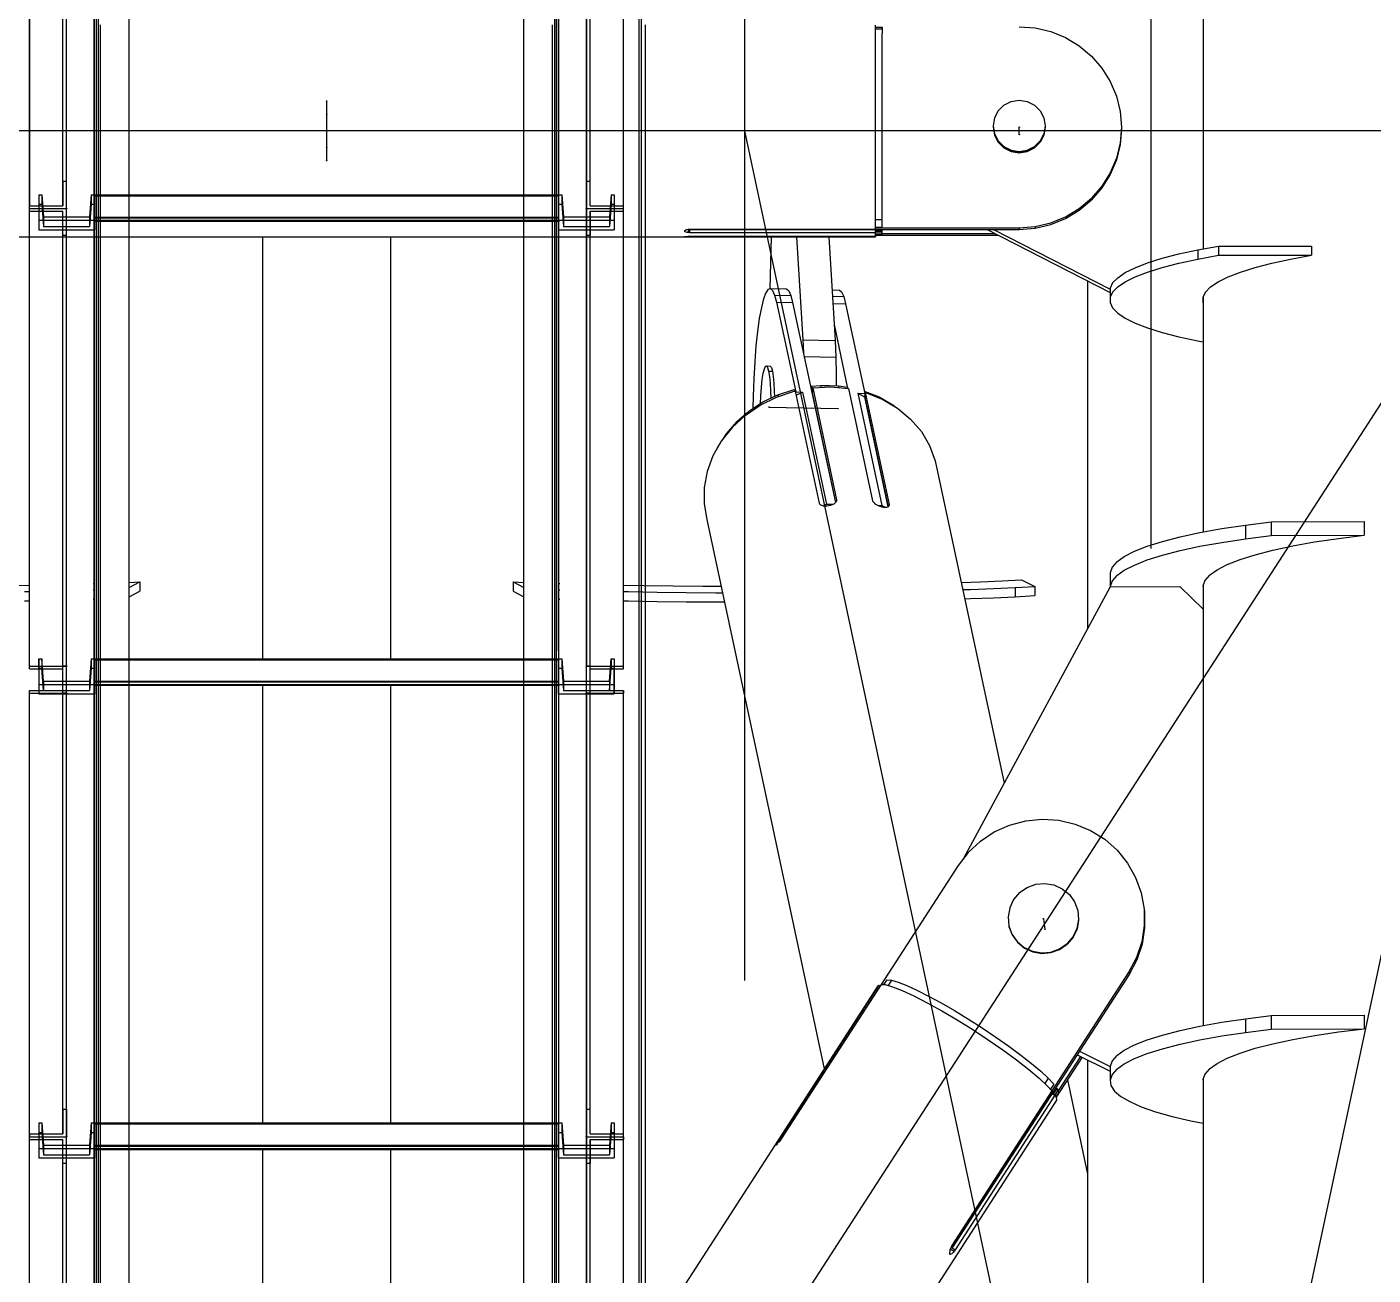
# Model space of a CAD drawing. Header units: millimetres. Extents: x 150209.93 to 150215.05, y 136675.65 to 136679.93.
# Drawn here: x 150213.5486 to 150213.6065, y 136678.8936 to 136678.9474 of the extents above; entities that cross this region are included whole.
import ezdxf

# ---------------------------------------------------------------- set-up
doc = ezdxf.new("R2010")
doc.units = ezdxf.units.MM
doc.header["$LTSCALE"] = 0.25
for name, pattern in [('CENTER', [50.8, 31.75, -6.35, 6.35, -6.35]), ('XKITLINE00', [0]), ('XKITLINE02', [4, 2, -2]), ('XKITLINE03', [6, 3, -1, 1, -1])]:
    doc.linetypes.add(name, pattern=pattern)

# ---------------------------------------------------------------- blocks, each defined once
blk = doc.blocks.new('çatıı')
at = {"color": 8, "linetype": 'CENTER'}
for p, q in [((23430, 17380.27), (23255, 16560.27)), ((23342.5, 16970.27), (23342.5, 16150.27)), ((23255, 16877.2), (23255, 15209.12)), ((23165, 16566.71), (23165, 16556.72)), ((23165, 16563.83), (23165, 16553.84)), ((23429.99, 16560.28), (22900, 16560.27)), ((23430, 16560.27), (22900, 15740.27)), ((23255, 16560.27), (23430, 15740.27)), ((23314.2, 16559.49), (23314.2, 16561.06)), ((23430, 16560.27), (23342.5, 16150.27)), ((23260.29, 16500.77), (23275.16, 16500.44)), ((23319.39, 16390.54), (23319.72, 16388.26))]:
    blk.add_line(p, q, dxfattribs=at)
at = {"color": 1, "linetype": 'XKITLINE03'}
for p, q in [((23109, 17151.1), (23109, 16086.72)), ((23115, 16090.89), (23115, 17151.06)), ((23214.97, 17151.06), (23215, 16090.89)), ((23220.98, 17151.1), (23220.98, 16086.72)), ((23109, 16543.56), (23109, 16639.12)), ((23220.98, 16639.12), (23220.98, 16543.56)), ((23109, 16444.97), (23109, 16543.56)), ((23115, 16541.03), (23115, 16538.99)), ((23214.98, 16538.99), (23214.98, 16541.03)), ((23220.98, 16543.56), (23220.98, 16444.97)), ((23115, 16540.81), (23214.98, 16540.81)), ((23115, 16441.04), (23115, 16439.01)), ((23115, 16440.83), (23214.98, 16440.83)), ((23214.98, 16439.01), (23214.98, 16441.04)), ((23109, 16343.59), (23109, 16439.16)), ((23220.98, 16439.16), (23220.98, 16343.59)), ((23109, 16245), (23109, 16343.59)), ((23115, 16341.06), (23115, 16339.02)), ((23214.98, 16339.02), (23214.98, 16341.06)), ((23220.98, 16343.59), (23220.98, 16245)), ((23115, 16340.84), (23214.98, 16340.84))]:
    blk.add_line(p, q, dxfattribs=at)
at = {"color": 116, "linetype": 'XKITLINE02', "true_color": 0x136734}
for p, q in [((23114.92, 16090.06), (23114.92, 17150.18)), ((23115, 16090.89), (23115, 17151.06)), ((23115, 16090.52), (23115, 17150.7)), ((23115.45, 16090.12), (23115.45, 17150.24)), ((23115.85, 16090.86), (23115.85, 17151.04)), ((23115.85, 16090.55), (23115.85, 17150.72)), ((23122.5, 16090.87), (23122.5, 17150.72)), ((23207.5, 16090.89), (23207.47, 17151.06)), ((23207.5, 16090.54), (23207.47, 17150.72)), ((23207.5, 16090.87), (23207.47, 17150.72)), ((23214.15, 16090.86), (23214.12, 17151.04)), ((23214.15, 16090.55), (23214.12, 17150.73)), ((23214.53, 16090.12), (23214.53, 17150.24)), ((23215, 16090.52), (23214.96, 17150.7)), ((23215, 16090.89), (23214.97, 17151.06)), ((23215.06, 16090.06), (23215.06, 17150.18)), ((23232.3, 16090.06), (23232.3, 17150.18)), ((23232.83, 16090.12), (23232.83, 17150.24)), ((23108.2, 16544.15), (23108.2, 16645.03)), ((23109, 16543.56), (23109, 16645.03)), ((23220.98, 16543.56), (23220.98, 16645.03)), ((23221.78, 16544.15), (23221.78, 16645.03)), ((23101, 16543.56), (23101, 16639.71)), ((23101, 16639.71), (23101, 16544.15)), ((23228.98, 16543.56), (23228.98, 16639.71)), ((23116.3, 16537.43), (23116.3, 16583.12)), ((23122.5, 16537.43), (23122.5, 16583.12)), ((23207.48, 16537.43), (23207.48, 16583.12)), ((23213.68, 16537.43), (23213.68, 16583.12)), ((23233.68, 16537.43), (23233.68, 16583.12)), ((23108.2, 16549.46), (23109, 16549.46)), ((23108.2, 16549.46), (23108.2, 16544.15)), ((23220.98, 16549.46), (23221.78, 16549.46)), ((23101, 16544.15), (23108.2, 16544.15)), ((23103, 16546.53), (23103.68, 16546.53)), ((23103, 16546.53), (23103, 16541.03)), ((23103, 16546.53), (23103, 16544.49)), ((23103, 16544.49), (23103.68, 16544.49)), ((23103, 16544.49), (23103, 16538.99)), ((23103.68, 16546.53), (23104.06, 16541.73)), ((23103.68, 16546.53), (23103.68, 16544.49)), ((23103.68, 16544.49), (23104.06, 16539.69)), ((23114.32, 16546.53), (23113.94, 16541.73)), ((23114.32, 16544.49), (23113.94, 16539.69)), ((23114.32, 16546.53), (23115, 16546.53)), ((23114.32, 16546.53), (23114.32, 16544.49)), ((23114.32, 16544.49), (23115, 16544.49)), ((23115, 16540.81), (23115, 16546.53)), ((23115, 16546.53), (23214.98, 16546.53)), ((23115, 16546.53), (23115, 16541.03)), ((23115, 16546.53), (23115, 16544.49)), ((23115, 16546.51), (23214.98, 16546.51)), ((23115, 16546.32), (23214.98, 16546.32)), ((23115, 16546.31), (23214.98, 16546.31)), ((23115, 16544.49), (23115, 16538.99)), ((23214.98, 16540.81), (23214.98, 16546.53)), ((23214.98, 16546.53), (23214.98, 16544.49)), ((23214.98, 16546.53), (23214.98, 16541.03)), ((23214.98, 16546.53), (23215.66, 16546.53)), ((23214.98, 16544.49), (23214.98, 16538.99)), ((23214.98, 16544.49), (23215.66, 16544.49)), ((23215.66, 16546.53), (23215.66, 16544.49)), ((23215.66, 16546.53), (23216.04, 16541.73)), ((23215.66, 16544.49), (23216.04, 16539.69)), ((23221.78, 16544.15), (23228.98, 16544.15)), ((23226.3, 16546.53), (23225.92, 16541.73)), ((23226.3, 16544.49), (23225.92, 16539.69)), ((23226.3, 16546.53), (23226.3, 16544.49)), ((23226.3, 16546.53), (23226.98, 16546.53)), ((23226.3, 16544.49), (23226.98, 16544.49)), ((23226.98, 16546.53), (23226.98, 16544.49)), ((23226.98, 16546.53), (23226.98, 16541.03)), ((23226.98, 16544.49), (23226.98, 16538.99)), ((23101, 16444.4), (23101, 16543.56)), ((23101, 16543.56), (23109, 16543.56)), ((23101, 16543.56), (23109, 16543.56)), ((23101, 16542.99), (23108.2, 16542.99)), ((23103, 16541.03), (23115, 16541.03)), ((23103, 16541.03), (23103, 16538.99)), ((23104.06, 16541.73), (23113.94, 16541.73)), ((23104.06, 16541.73), (23104.06, 16539.69)), ((23108.2, 16439.24), (23108.2, 16542.99)), ((23109, 16439.24), (23109, 16543.56)), ((23113.94, 16541.73), (23113.94, 16539.69)), ((23115, 16541.71), (23214.98, 16541.71)), ((23115, 16541.53), (23214.98, 16541.53)), ((23115, 16541.03), (23214.98, 16541.03)), ((23115, 16541.03), (23115, 16538.99)), ((23214.98, 16541.03), (23214.98, 16538.99)), ((23214.98, 16541.03), (23226.98, 16541.03)), ((23216.04, 16541.73), (23216.04, 16539.69)), ((23216.04, 16541.73), (23225.92, 16541.73)), ((23220.98, 16537.84), (23220.98, 16543.56)), ((23220.98, 16543.56), (23228.98, 16543.56)), ((23220.98, 16543.56), (23228.98, 16543.56)), ((23220.98, 16439.24), (23220.98, 16542.8)), ((23221.78, 16542.99), (23221.78, 16537.84)), ((23221.78, 16542.99), (23228.98, 16542.99)), ((23221.78, 16439.24), (23221.78, 16542.99)), ((23225.92, 16541.73), (23225.92, 16539.69)), ((23226.98, 16541.03), (23226.98, 16538.99)), ((23228.98, 16542.8), (23228.98, 16543.56)), ((23228.98, 16444.4), (23228.98, 16542.99)), ((23103, 16538.99), (23115, 16538.99)), ((23104.06, 16539.69), (23113.94, 16539.69)), ((23115, 16540.81), (23214.98, 16540.81)), ((23214.98, 16538.99), (23226.98, 16538.99)), ((23216.04, 16539.69), (23225.92, 16539.69)), ((23108.2, 16537.84), (23109, 16537.84)), ((23220.98, 16537.84), (23221.78, 16537.84)), ((23103, 16446.54), (23103.68, 16446.54)), ((23103, 16446.54), (23103, 16441.04)), ((23103, 16444.4), (23103, 16446.54)), ((23104.06, 16441.74), (23103.68, 16446.54)), ((23103.68, 16446.54), (23103.68, 16444.5)), ((23114.32, 16446.54), (23113.94, 16441.74)), ((23114.32, 16446.54), (23115, 16446.54)), ((23114.32, 16446.54), (23114.32, 16444.5)), ((23115, 16440.83), (23115, 16446.54)), ((23115, 16446.54), (23122.5, 16446.54)), ((23115, 16446.54), (23115, 16441.04)), ((23115, 16446.54), (23115, 16444.5)), ((23115, 16446.53), (23122.5, 16446.53)), ((23115, 16446.34), (23122.5, 16446.34)), ((23115, 16446.33), (23122.5, 16446.33)), ((23207.48, 16446.54), (23214.98, 16446.54)), ((23207.48, 16446.53), (23214.98, 16446.53)), ((23207.48, 16446.34), (23214.98, 16446.34)), ((23207.48, 16446.33), (23214.98, 16446.33)), ((23214.98, 16440.83), (23214.98, 16446.54)), ((23214.98, 16446.54), (23214.98, 16444.5)), ((23214.98, 16446.54), (23214.98, 16441.04)), ((23214.98, 16446.54), (23215.66, 16446.54)), ((23215.66, 16446.54), (23215.66, 16444.5)), ((23215.66, 16446.54), (23216.04, 16441.74)), ((23225.92, 16441.74), (23226.3, 16446.54)), ((23226.3, 16446.54), (23226.3, 16444.5)), ((23226.3, 16446.54), (23226.98, 16446.54)), ((23226.98, 16446.54), (23226.98, 16444.5)), ((23226.98, 16446.54), (23226.98, 16441.04)), ((23101, 16444.97), (23109, 16444.97)), ((23101, 16444.4), (23108.2, 16444.4)), ((23103, 16444.5), (23103.68, 16444.5)), ((23103, 16444.4), (23103, 16439.01)), ((23104.06, 16439.71), (23103.68, 16444.5)), ((23108.2, 16344.18), (23108.2, 16445.06)), ((23108.2, 16445.06), (23109, 16445.06)), ((23109, 16343.59), (23109, 16445.06)), ((23114.32, 16444.5), (23113.94, 16439.71)), ((23114.32, 16444.5), (23115, 16444.5)), ((23115, 16444.5), (23115, 16439.01)), ((23214.98, 16444.5), (23214.98, 16439.01)), ((23214.98, 16444.5), (23215.66, 16444.5)), ((23215.66, 16444.5), (23216.04, 16439.71)), ((23220.98, 16439.16), (23220.98, 16445.06)), ((23220.98, 16445.06), (23221.78, 16445.06)), ((23220.98, 16343.59), (23220.98, 16445.06)), ((23220.98, 16444.97), (23228.98, 16444.97)), ((23221.78, 16439.75), (23221.78, 16445.06)), ((23221.78, 16344.18), (23221.78, 16445.06)), ((23221.78, 16444.4), (23228.98, 16444.4)), ((23225.92, 16439.71), (23226.3, 16444.5)), ((23226.3, 16444.5), (23226.98, 16444.5)), ((23226.98, 16439.01), (23226.98, 16444.5)), ((23101, 16343.59), (23101, 16439.75)), ((23101, 16439.75), (23108.2, 16439.75)), ((23103, 16441.04), (23115, 16441.04)), ((23103, 16441.04), (23103, 16439.01)), ((23104.06, 16441.74), (23113.94, 16441.74)), ((23104.06, 16441.74), (23104.06, 16439.71)), ((23104.06, 16439.71), (23113.94, 16439.71)), ((23113.94, 16441.74), (23113.94, 16439.71)), ((23115, 16441.72), (23214.98, 16441.72)), ((23115, 16441.55), (23214.98, 16441.55)), ((23115, 16441.04), (23214.98, 16441.04)), ((23115, 16441.04), (23115, 16439.01)), ((23115, 16440.83), (23122.5, 16440.83)), ((23207.49, 16440.83), (23214.98, 16440.83)), ((23214.98, 16441.04), (23214.98, 16439.01)), ((23214.98, 16441.04), (23226.98, 16441.04)), ((23216.04, 16441.74), (23216.04, 16439.71)), ((23216.04, 16441.74), (23225.92, 16441.74)), ((23216.04, 16439.71), (23225.92, 16439.71)), ((23221.78, 16439.75), (23228.98, 16439.75)), ((23225.92, 16441.74), (23225.92, 16439.71)), ((23226.98, 16441.04), (23226.98, 16439.01)), ((23228.98, 16439.75), (23228.98, 16439.16)), ((23228.98, 16343.59), (23228.98, 16439.75)), ((23101, 16439.16), (23109, 16439.16)), ((23103, 16439.01), (23115, 16439.01)), ((23108.2, 16439.24), (23109, 16439.24)), ((23214.98, 16439.01), (23226.98, 16439.01)), ((23220.98, 16439.24), (23221.78, 16439.24)), ((23220.98, 16439.16), (23228.98, 16439.16)), ((23108.2, 16349.5), (23109, 16349.5)), ((23108.2, 16349.5), (23108.2, 16344.18)), ((23109, 16349.5), (23109, 16343.59)), ((23220.98, 16349.5), (23221.78, 16349.5)), ((23101, 16344.18), (23108.2, 16344.18)), ((23101, 16344.18), (23101, 16343.59)), ((23103, 16346.56), (23103.68, 16346.56)), ((23103, 16346.56), (23103, 16341.06)), ((23103, 16346.56), (23103, 16344.52)), ((23103, 16344.52), (23103.68, 16344.52)), ((23103, 16344.52), (23103, 16339.02)), ((23103.68, 16346.56), (23104.06, 16341.76)), ((23103.68, 16346.56), (23103.68, 16344.52)), ((23103.68, 16344.52), (23104.06, 16339.72)), ((23114.32, 16346.56), (23113.94, 16341.76)), ((23114.32, 16344.52), (23113.94, 16339.72)), ((23114.32, 16346.56), (23115, 16346.56)), ((23114.32, 16346.56), (23114.32, 16344.52)), ((23114.32, 16344.52), (23115, 16344.52)), ((23115, 16340.84), (23115, 16346.56)), ((23115, 16346.56), (23122.5, 16346.56)), ((23115, 16346.56), (23115, 16341.06)), ((23115, 16346.56), (23115, 16344.52)), ((23115, 16346.55), (23122.5, 16346.55)), ((23115, 16346.35), (23122.5, 16346.35)), ((23115, 16346.34), (23122.5, 16346.34)), ((23115, 16344.52), (23115, 16339.02)), ((23207.49, 16346.56), (23214.98, 16346.56)), ((23207.49, 16346.55), (23214.98, 16346.55)), ((23207.49, 16346.35), (23214.98, 16346.35)), ((23207.49, 16346.34), (23214.98, 16346.34)), ((23214.98, 16340.84), (23214.98, 16346.56)), ((23214.98, 16346.56), (23214.98, 16344.52)), ((23214.98, 16346.56), (23214.98, 16341.06)), ((23214.98, 16346.56), (23215.66, 16346.56)), ((23214.98, 16344.52), (23214.98, 16339.02)), ((23214.98, 16344.52), (23215.66, 16344.52)), ((23215.66, 16346.56), (23215.66, 16344.52)), ((23215.66, 16346.56), (23216.04, 16341.76)), ((23215.66, 16344.52), (23216.04, 16339.72)), ((23221.78, 16344.18), (23228.98, 16344.18)), ((23226.3, 16346.56), (23225.92, 16341.76)), ((23226.3, 16344.52), (23225.92, 16339.72)), ((23226.3, 16346.56), (23226.3, 16344.52)), ((23226.3, 16346.56), (23226.98, 16346.56)), ((23226.3, 16344.52), (23226.98, 16344.52)), ((23226.98, 16346.56), (23226.98, 16344.52)), ((23226.98, 16346.56), (23226.98, 16341.06)), ((23226.98, 16344.52), (23226.98, 16339.02)), ((23101, 16244.43), (23101, 16343.59)), ((23101, 16343.59), (23109, 16343.59)), ((23101, 16343.59), (23109, 16343.59)), ((23101, 16343.02), (23108.2, 16343.02)), ((23103, 16341.06), (23115, 16341.06)), ((23103, 16341.06), (23103, 16339.02)), ((23104.06, 16341.76), (23113.94, 16341.76)), ((23104.06, 16341.76), (23104.06, 16339.72)), ((23108.2, 16239.28), (23108.2, 16343.02)), ((23109, 16239.28), (23109, 16343.59)), ((23113.94, 16341.76), (23113.94, 16339.72)), ((23115, 16341.74), (23214.98, 16341.74)), ((23115, 16341.56), (23214.98, 16341.56)), ((23115, 16341.06), (23214.98, 16341.06)), ((23115, 16341.06), (23115, 16339.02)), ((23214.98, 16341.06), (23214.98, 16339.02)), ((23214.98, 16341.06), (23226.98, 16341.06)), ((23216.04, 16341.76), (23216.04, 16339.72)), ((23216.04, 16341.76), (23225.92, 16341.76)), ((23220.98, 16337.87), (23220.98, 16343.59)), ((23220.98, 16343.59), (23228.98, 16343.59)), ((23220.98, 16343.59), (23228.98, 16343.59)), ((23220.98, 16239.28), (23220.98, 16341.5)), ((23221.78, 16343.02), (23221.78, 16337.87)), ((23221.78, 16343.02), (23228.98, 16343.02)), ((23221.78, 16239.28), (23221.78, 16343.02)), ((23225.92, 16341.76), (23225.92, 16339.72)), ((23226.98, 16341.06), (23226.98, 16339.02)), ((23228.98, 16343.59), (23228.98, 16343.02)), ((23228.98, 16244.43), (23228.98, 16343.59)), ((23103, 16339.02), (23115, 16339.02)), ((23104.06, 16339.72), (23113.94, 16339.72)), ((23115, 16340.84), (23122.5, 16340.84)), ((23207.49, 16340.84), (23214.98, 16340.84)), ((23214.98, 16339.02), (23226.98, 16339.02)), ((23216.04, 16339.72), (23225.92, 16339.72)), ((23108.2, 16337.87), (23109, 16337.87)), ((23220.98, 16337.87), (23221.78, 16337.87))]:
    blk.add_line(p, q, dxfattribs=at)
at = {"color": 8, "linetype": 'XKITLINE00'}
for p, q in [((23353.8, 16590.16), (23353.8, 16534.85)), ((23283.2, 16574.99), (23283.2, 16583.07)), ((23283.2, 16582.61), (23284.7, 16582.61)), ((23283.2, 16582.22), (23284.7, 16582.22)), ((23284.7, 16582.61), (23284.7, 16582.22)), ((23284.7, 16582.22), (23284.7, 16581.26)), ((23314.2, 16582.72), (23317.64, 16582.46)), ((23317.64, 16582.46), (23320.99, 16581.66)), ((23320.99, 16581.66), (23324.18, 16580.36)), ((23284.7, 16539.55), (23284.7, 16581.26)), ((23324.18, 16580.36), (23327.13, 16578.59)), ((23327.13, 16578.59), (23329.75, 16576.38)), ((23329.75, 16576.38), (23331.99, 16573.8)), ((23283.2, 16539.09), (23283.2, 16574.99)), ((23331.99, 16573.8), (23333.8, 16570.9)), ((23333.8, 16570.9), (23335.12, 16567.76)), ((23335.12, 16567.76), (23335.92, 16564.45)), ((23309.66, 16564.59), (23308.87, 16563.05)), ((23309.66, 16564.59), (23310.9, 16565.81)), ((23310.9, 16565.81), (23312.46, 16566.59)), ((23312.46, 16566.59), (23314.2, 16566.86)), ((23314.2, 16566.86), (23315.93, 16566.59)), ((23315.93, 16566.59), (23317.49, 16565.81)), ((23317.49, 16565.81), (23318.73, 16564.59)), ((23318.73, 16564.59), (23319.52, 16563.05)), ((23335.92, 16564.45), (23336.2, 16561.06)), ((23308.87, 16563.05), (23308.6, 16561.34)), ((23308.6, 16561.34), (23308.87, 16559.64)), ((23308.6, 16561.34), (23308.6, 16561.2)), ((23319.52, 16563.05), (23319.8, 16561.34)), ((23319.8, 16561.34), (23319.52, 16559.64)), ((23319.8, 16561.34), (23319.8, 16561.2)), ((23308.6, 16561.2), (23308.87, 16559.5)), ((23308.6, 16561.2), (23308.6, 16561.06)), ((23308.6, 16561.2), (23308.87, 16559.5)), ((23308.6, 16561.06), (23308.87, 16559.36)), ((23308.87, 16559.64), (23309.66, 16558.1)), ((23308.87, 16559.5), (23309.66, 16557.96)), ((23308.87, 16559.5), (23309.66, 16557.96)), ((23308.87, 16559.36), (23309.66, 16557.82)), ((23319.52, 16559.64), (23318.73, 16558.1)), ((23319.52, 16559.5), (23318.73, 16557.96)), ((23319.52, 16559.5), (23318.73, 16557.96)), ((23319.52, 16559.36), (23318.73, 16557.82)), ((23319.8, 16561.2), (23319.52, 16559.5)), ((23319.8, 16561.2), (23319.52, 16559.5)), ((23319.8, 16561.06), (23319.52, 16559.36)), ((23319.8, 16561.2), (23319.8, 16561.06)), ((23336.2, 16561.06), (23335.92, 16557.68)), ((23336.2, 16560.71), (23335.92, 16557.33)), ((23336.2, 16561.06), (23336.2, 16560.71)), ((23309.66, 16558.1), (23310.9, 16556.88)), ((23309.66, 16557.96), (23310.9, 16556.74)), ((23309.66, 16557.96), (23310.9, 16556.74)), ((23309.66, 16557.82), (23310.9, 16556.6)), ((23310.9, 16556.88), (23312.46, 16556.1)), ((23310.9, 16556.74), (23312.46, 16555.96)), ((23310.9, 16556.74), (23312.46, 16555.96)), ((23310.9, 16556.6), (23312.46, 16555.82)), ((23312.46, 16556.1), (23314.2, 16555.83)), ((23312.46, 16555.96), (23314.2, 16555.69)), ((23312.46, 16555.96), (23314.2, 16555.69)), ((23312.46, 16555.82), (23314.2, 16555.55)), ((23314.2, 16555.83), (23315.93, 16556.1)), ((23314.2, 16555.69), (23315.93, 16555.96)), ((23314.2, 16555.69), (23315.93, 16555.96)), ((23314.2, 16555.83), (23314.2, 16555.69)), ((23314.2, 16555.55), (23315.93, 16555.82)), ((23314.2, 16555.69), (23314.2, 16555.55)), ((23315.93, 16556.1), (23317.49, 16556.88)), ((23315.93, 16555.96), (23317.49, 16556.74)), ((23315.93, 16555.96), (23317.49, 16556.74)), ((23315.93, 16555.82), (23317.49, 16556.6)), ((23317.49, 16556.88), (23318.73, 16558.1)), ((23317.49, 16556.74), (23318.73, 16557.96)), ((23317.49, 16556.74), (23318.73, 16557.96)), ((23317.49, 16556.6), (23318.73, 16557.82)), ((23335.92, 16557.68), (23335.12, 16554.37)), ((23335.92, 16557.33), (23335.12, 16554.02)), ((23335.12, 16554.37), (23333.8, 16551.23)), ((23335.12, 16554.02), (23333.8, 16550.88)), ((23333.8, 16551.23), (23331.99, 16548.33)), ((23333.8, 16550.88), (23331.99, 16547.98)), ((23331.99, 16548.33), (23329.75, 16545.75)), ((23331.99, 16547.98), (23329.75, 16545.4)), ((23327.13, 16543.54), (23329.75, 16545.75)), ((23327.13, 16543.19), (23329.75, 16545.4)), ((23283.2, 16541.15), (23284.7, 16541.15)), ((23320.99, 16540.47), (23324.18, 16541.77)), ((23320.99, 16540.11), (23324.18, 16541.42)), ((23324.18, 16541.77), (23327.13, 16543.54)), ((23324.18, 16541.42), (23327.13, 16543.19)), ((23242.11, 16538.74), (23242.19, 16538.82)), ((23242.11, 16538.74), (23242.11, 16538.65)), ((23242.11, 16538.65), (23242.19, 16538.58)), ((23242.19, 16538.82), (23242.36, 16538.93)), ((23242.19, 16538.58), (23242.36, 16538.51)), ((23242.36, 16538.93), (23242.6, 16539.02)), ((23242.36, 16538.51), (23242.6, 16538.45)), ((23242.6, 16539.02), (23242.89, 16539.07)), ((23242.6, 16538.45), (23242.89, 16538.42)), ((23242.89, 16539.07), (23243.2, 16539.09)), ((23242.89, 16539.07), (23242.89, 16538.42)), ((23242.89, 16538.42), (23243.2, 16538.41)), ((23243.2, 16539.09), (23283.2, 16539.09)), ((23243.2, 16539.09), (23243.2, 16539.05)), ((23243.2, 16539.05), (23314.2, 16539.05)), ((23243.2, 16539.04), (23243.2, 16538.41)), ((23243.2, 16538.41), (23283.2, 16538.41)), ((23283.2, 16539.55), (23284.7, 16539.55)), ((23283.2, 16539.41), (23314.2, 16539.41)), ((23283.2, 16537.57), (23283.2, 16539.04)), ((23283.2, 16539.04), (23283.2, 16538.82)), ((23283.2, 16538.82), (23284.7, 16538.82)), ((23283.2, 16538.51), (23284.7, 16538.51)), ((23283.2, 16538.09), (23284.7, 16538.09)), ((23284.7, 16537.98), (23284.7, 16539.04)), ((23284.7, 16538.18), (23308.98, 16538.18)), ((23307.27, 16539.05), (23333.76, 16525.48)), ((23308.64, 16539.05), (23333.76, 16526.18)), ((23314.2, 16539.41), (23317.64, 16539.67)), ((23314.2, 16539.41), (23314.2, 16539.05)), ((23314.2, 16539.05), (23317.64, 16539.32)), ((23317.64, 16539.67), (23320.99, 16540.47)), ((23317.64, 16539.32), (23320.99, 16540.11)), ((23317.64, 16539.67), (23317.64, 16539.32)), ((23087.8, 16537.43), (23242.19, 16537.43)), ((23151.2, 16537.43), (23151.2, 16446.54)), ((23178.8, 16537.43), (23178.8, 16446.54)), ((23242.11, 16537.48), (23242.19, 16537.51)), ((23242.11, 16537.48), (23242.11, 16537.45)), ((23242.11, 16537.45), (23242.19, 16537.43)), ((23242.19, 16537.51), (23242.36, 16537.53)), ((23242.19, 16537.43), (23242.36, 16537.45)), ((23242.36, 16537.53), (23242.6, 16537.55)), ((23242.36, 16537.45), (23242.6, 16537.47)), ((23242.6, 16537.55), (23242.89, 16537.56)), ((23242.6, 16537.47), (23242.89, 16537.48)), ((23242.89, 16537.56), (23243.2, 16537.57)), ((23242.89, 16537.56), (23242.89, 16537.48)), ((23242.89, 16537.48), (23243.2, 16537.48)), ((23243.2, 16537.57), (23243.2, 16537.48)), ((23243.2, 16537.57), (23283.2, 16537.57)), ((23243.2, 16537.48), (23283.2, 16537.48)), ((23260.78, 16537.48), (23260.46, 16526.28)), ((23266.23, 16537.48), (23267.57, 16515.24)), ((23273.16, 16537.48), (23274.51, 16515.08)), ((23283.2, 16537.98), (23284.7, 16537.98)), ((23283.2, 16537.83), (23309.67, 16537.83)), ((23283.2, 16537.57), (23283.2, 16537.48)), ((23352.65, 16534.64), (23357.11, 16535.46)), ((23357.11, 16535.46), (23357.11, 16533.49)), ((23357.11, 16535.46), (23377.11, 16535.46)), ((23377.11, 16535.46), (23377.11, 16533.49)), ((23341.83, 16531.83), (23344.98, 16532.82)), ((23344.98, 16532.82), (23348.59, 16533.76)), ((23348.59, 16533.76), (23352.65, 16534.64)), ((23348.59, 16531.79), (23352.65, 16532.67)), ((23352.65, 16534.64), (23352.65, 16532.67)), ((23352.65, 16532.67), (23357.11, 16533.49)), ((23357.11, 16533.49), (23377.11, 16533.49)), ((23368.59, 16531.79), (23372.65, 16532.67)), ((23372.65, 16532.67), (23377.11, 16533.49)), ((23335.4, 16528.63), (23337.03, 16529.73)), ((23337.03, 16529.73), (23339.18, 16530.8)), ((23339.18, 16530.8), (23341.83, 16531.83)), ((23339.18, 16528.83), (23341.83, 16529.86)), ((23341.83, 16529.86), (23344.98, 16530.85)), ((23344.98, 16530.85), (23348.59, 16531.79)), ((23359.18, 16528.83), (23361.83, 16529.86)), ((23361.83, 16529.86), (23364.98, 16530.85)), ((23364.98, 16530.85), (23368.59, 16531.79)), ((23328.91, 16527.97), (23328.91, 16453.04)), ((23334.31, 16527.51), (23333.76, 16526.38)), ((23335.4, 16528.63), (23334.31, 16527.51)), ((23335.4, 16526.66), (23334.31, 16525.54)), ((23335.4, 16526.66), (23337.03, 16527.76)), ((23337.03, 16527.76), (23339.18, 16528.83)), ((23355.4, 16526.66), (23354.31, 16525.54)), ((23355.4, 16526.66), (23357.03, 16527.76)), ((23357.03, 16527.76), (23359.18, 16528.83)), ((23259.11, 16524.07), (23258.65, 16522.21)), ((23259.6, 16525.4), (23259.11, 16524.07)), ((23260.09, 16526.15), (23259.6, 16525.4)), ((23260.09, 16526.15), (23260.59, 16526.33)), ((23260.59, 16526.33), (23264.06, 16526.25)), ((23260.59, 16526.33), (23261.06, 16525.91)), ((23261.06, 16525.91), (23261.51, 16524.91)), ((23261.51, 16524.91), (23264.98, 16524.83)), ((23261.51, 16524.91), (23261.92, 16523.35)), ((23264.06, 16526.25), (23264.53, 16525.83)), ((23264.53, 16525.83), (23264.98, 16524.83)), ((23264.98, 16524.83), (23265.39, 16523.28)), ((23273.85, 16526.03), (23275.46, 16525.99)), ((23273.93, 16524.63), (23276.38, 16524.58)), ((23275.46, 16525.99), (23275.93, 16525.58)), ((23275.93, 16525.58), (23276.38, 16524.58)), ((23276.38, 16524.58), (23276.79, 16523.02)), ((23333.76, 16526.38), (23333.76, 16524.42)), ((23334.31, 16525.54), (23333.76, 16524.42)), ((23333.76, 16524.42), (23333.76, 16523.28)), ((23354.31, 16525.54), (23353.76, 16524.42)), ((23353.76, 16524.42), (23353.76, 16523.28)), ((23353.8, 16524.48), (23353.8, 16473.85)), ((23258.65, 16522.21), (23258.21, 16519.86)), ((23261.92, 16523.35), (23265.39, 16523.28)), ((23261.92, 16523.35), (23266.04, 16504.04)), ((23265.39, 16523.28), (23274.59, 16480.18)), ((23274.02, 16523.08), (23276.79, 16523.02)), ((23276.79, 16523.02), (23280.91, 16503.71)), ((23333.76, 16523.28), (23334.31, 16522.15)), ((23334.31, 16522.15), (23335.4, 16521.03)), ((23335.4, 16521.03), (23337.03, 16519.94)), ((23353.76, 16523.28), (23353.8, 16523.22)), ((23258.21, 16519.86), (23257.82, 16517.08)), ((23274.3, 16518.53), (23277.16, 16505.1)), ((23337.03, 16519.94), (23339.18, 16518.87)), ((23339.18, 16518.87), (23341.83, 16517.84)), ((23341.83, 16517.84), (23344.98, 16516.85)), ((23257.82, 16517.08), (23257.49, 16513.93)), ((23267.57, 16515.24), (23274.51, 16515.08)), ((23267.57, 16515.24), (23267.7, 16512.48)), ((23274.51, 16515.08), (23274.67, 16511.55)), ((23344.98, 16516.85), (23348.59, 16515.91)), ((23348.59, 16515.91), (23352.65, 16515.02)), ((23352.65, 16515.02), (23353.8, 16514.81)), ((23257.49, 16513.93), (23257.21, 16510.5)), ((23257.21, 16510.5), (23257, 16506.87)), ((23259.5, 16509.51), (23259.24, 16508.96)), ((23259.5, 16509.51), (23259.76, 16509.63)), ((23259.76, 16509.63), (23260, 16509.3)), ((23259.76, 16509.63), (23260.55, 16509.61)), ((23260, 16509.3), (23260.22, 16508.54)), ((23260.55, 16509.61), (23260.8, 16509.28)), ((23260.8, 16509.28), (23261.02, 16508.52)), ((23267.86, 16511.7), (23274.67, 16511.55)), ((23274.67, 16511.55), (23274.77, 16507.77)), ((23257, 16506.87), (23256.86, 16503.13)), ((23258.77, 16506.68), (23258.59, 16505.07)), ((23258.99, 16508), (23258.77, 16506.68)), ((23259.24, 16508.96), (23258.99, 16508)), ((23260.22, 16508.54), (23260.41, 16507.39)), ((23260.22, 16508.54), (23261.02, 16508.52)), ((23260.41, 16507.39), (23260.55, 16505.92)), ((23261.02, 16508.52), (23261.2, 16507.38)), ((23261.2, 16507.38), (23261.34, 16505.9)), ((23274.77, 16507.77), (23274.77, 16505.37)), ((23258.59, 16505.07), (23258.45, 16503.23)), ((23258.97, 16501.88), (23262.23, 16503.44)), ((23260.55, 16505.92), (23260.64, 16504.19)), ((23260.64, 16504.19), (23260.66, 16502.69)), ((23261.34, 16505.9), (23261.43, 16504.17)), ((23261.43, 16504.17), (23261.45, 16503.06)), ((23261.94, 16502.93), (23265.71, 16504.18)), ((23262.23, 16503.44), (23265.7, 16504.57)), ((23262.23, 16503.44), (23262.31, 16503.06)), ((23265.7, 16504.57), (23265.78, 16504.2)), ((23265.71, 16504.18), (23265.96, 16504.23)), ((23265.96, 16504.23), (23271.12, 16480.09)), ((23266.04, 16504.04), (23266.03, 16503.91)), ((23266.04, 16504.04), (23267.5, 16504.01)), ((23266.15, 16503.37), (23267.5, 16504.01)), ((23267.5, 16504.01), (23272.66, 16479.86)), ((23269.44, 16505.27), (23269.38, 16504.6)), ((23269.44, 16505.27), (23271.38, 16505.43)), ((23269.44, 16505.27), (23269.64, 16504.3)), ((23269.64, 16504.3), (23269.58, 16503.64)), ((23269.7, 16504.92), (23269.6, 16503.87)), ((23269.6, 16503.87), (23274.65, 16480.24)), ((23269.7, 16504.92), (23273.59, 16505.1)), ((23269.7, 16504.92), (23274.86, 16480.77)), ((23271.38, 16505.43), (23273.33, 16505.45)), ((23271.38, 16505.43), (23271.48, 16505)), ((23273.33, 16505.45), (23275.26, 16505.34)), ((23273.59, 16505.1), (23277.43, 16504.74)), ((23275.26, 16505.34), (23275.35, 16504.94)), ((23275.26, 16505.34), (23277.17, 16505.09)), ((23277.17, 16505.09), (23277.24, 16504.76)), ((23277.43, 16504.74), (23282.59, 16480.6)), ((23279.46, 16503.74), (23284.61, 16479.6)), ((23279.46, 16503.74), (23280.91, 16503.71)), ((23279.46, 16503.74), (23280.84, 16502.96)), ((23280.81, 16504.22), (23284.01, 16502.95)), ((23280.91, 16503.71), (23280.84, 16502.96)), ((23280.9, 16503.59), (23280.97, 16503.27)), ((23280.97, 16503.27), (23280.91, 16502.64)), ((23281.03, 16503.9), (23280.93, 16502.82)), ((23281.03, 16503.9), (23286.18, 16479.75)), ((23281.03, 16503.9), (23281.27, 16503.84)), ((23281.27, 16503.84), (23284.8, 16502.42)), ((23255.18, 16498.98), (23258.4, 16501.18)), ((23255.97, 16499.92), (23258.97, 16501.88)), ((23256.86, 16503.13), (23256.82, 16500.48)), ((23258.45, 16503.23), (23258.37, 16501.49)), ((23258.4, 16501.18), (23261.94, 16502.93)), ((23280.84, 16502.96), (23285.9, 16479.29)), ((23280.93, 16502.82), (23285.95, 16479.31)), ((23284.01, 16502.95), (23284.06, 16502.72)), ((23284.01, 16502.95), (23286.97, 16501.26)), ((23284.8, 16502.42), (23288, 16500.52)), ((23286.97, 16501.26), (23287.58, 16500.77)), ((23288, 16500.52), (23290.79, 16498.19)), ((23253.31, 16497.62), (23251.04, 16495.01)), ((23252.37, 16496.39), (23255.18, 16498.98)), ((23253.31, 16497.62), (23255.97, 16499.92)), ((23290.79, 16498.19), (23293.11, 16495.48)), ((23252.37, 16496.39), (23250.02, 16493.46)), ((23251.04, 16495.01), (23250.13, 16493.58)), ((23293.11, 16495.48), (23294.89, 16492.46)), ((23250.02, 16493.46), (23248.21, 16490.27)), ((23249.21, 16492.16), (23248.96, 16491.58)), ((23249.86, 16493.17), (23249.21, 16492.16)), ((23294.89, 16492.46), (23296.1, 16489.2)), ((23248.21, 16490.27), (23246.97, 16486.9)), ((23296.1, 16489.2), (23310.93, 16419.73)), ((23246.97, 16486.9), (23246.34, 16483.42)), ((23246.34, 16483.42), (23246.32, 16479.94)), ((23271.12, 16480.09), (23271.2, 16479.9)), ((23274.3, 16479.95), (23274.57, 16480.15)), ((23274.75, 16480.36), (23274.57, 16480.15)), ((23274.83, 16480.53), (23274.75, 16480.36)), ((23274.85, 16480.57), (23274.83, 16480.53)), ((23274.86, 16480.77), (23274.85, 16480.57)), ((23282.59, 16480.6), (23282.68, 16480.4)), ((23282.68, 16480.4), (23282.71, 16480.36)), ((23282.71, 16480.36), (23282.85, 16480.18)), ((23282.85, 16480.18), (23283.1, 16479.96)), ((23246.32, 16479.94), (23246.93, 16476.53)), ((23271.2, 16479.9), (23271.38, 16479.73)), ((23271.38, 16479.73), (23271.64, 16479.61)), ((23271.64, 16479.61), (23271.97, 16479.52)), ((23271.94, 16479.53), (23272.66, 16479.86)), ((23271.97, 16479.52), (23272.35, 16479.48)), ((23272.35, 16479.48), (23272.76, 16479.49)), ((23272.66, 16479.86), (23274.07, 16479.83)), ((23272.76, 16479.49), (23273.18, 16479.54)), ((23273.18, 16479.54), (23273.59, 16479.64)), ((23273.59, 16479.64), (23273.97, 16479.78)), ((23273.97, 16479.78), (23274.3, 16479.95)), ((23283.1, 16479.96), (23283.41, 16479.75)), ((23283.41, 16479.75), (23283.78, 16479.56)), ((23283.67, 16479.62), (23284.61, 16479.6)), ((23283.78, 16479.56), (23284.17, 16479.41)), ((23284.17, 16479.41), (23284.58, 16479.29)), ((23284.58, 16479.29), (23284.97, 16479.22)), ((23284.61, 16479.6), (23285.33, 16479.19)), ((23284.97, 16479.22), (23285.34, 16479.19)), ((23285.34, 16479.19), (23285.66, 16479.22)), ((23285.66, 16479.22), (23285.91, 16479.29)), ((23285.91, 16479.29), (23286.09, 16479.41)), ((23286.18, 16479.56), (23286.09, 16479.41)), ((23286.18, 16479.75), (23286.18, 16479.56)), ((23246.93, 16476.53), (23272.18, 16358.19)), ((23353.1, 16473.73), (23357.82, 16474.58)), ((23357.82, 16474.58), (23362.95, 16475.35)), ((23362.95, 16475.35), (23368.46, 16476.04)), ((23362.95, 16475.35), (23362.95, 16472.4)), ((23368.46, 16476.04), (23388.45, 16476.13)), ((23368.46, 16476.04), (23368.46, 16473.09)), ((23388.45, 16476.13), (23388.45, 16473.18)), ((23341.75, 16470.79), (23345.03, 16471.83)), ((23345.03, 16471.83), (23348.82, 16472.81)), ((23348.82, 16472.81), (23353.1, 16473.73)), ((23353.1, 16470.78), (23357.82, 16471.63)), ((23357.82, 16471.63), (23362.95, 16472.4)), ((23362.95, 16472.4), (23368.46, 16473.09)), ((23368.46, 16473.09), (23388.45, 16473.18)), ((23373.09, 16470.86), (23377.81, 16471.71)), ((23377.81, 16471.71), (23382.95, 16472.49)), ((23382.95, 16472.49), (23388.45, 16473.18)), ((23335.2, 16467.43), (23336.81, 16468.59)), ((23336.81, 16468.59), (23339, 16469.71)), ((23339, 16469.71), (23341.75, 16470.79)), ((23341.75, 16467.84), (23345.03, 16468.88)), ((23345.03, 16468.88), (23348.82, 16469.86)), ((23348.82, 16469.86), (23353.1, 16470.78)), ((23361.74, 16467.93), (23365.02, 16468.96)), ((23365.02, 16468.96), (23368.82, 16469.94)), ((23368.82, 16469.94), (23373.09, 16470.86)), ((23334.17, 16466.26), (23333.74, 16465.08)), ((23335.2, 16467.43), (23334.17, 16466.26)), ((23335.2, 16464.48), (23336.81, 16465.63)), ((23336.81, 16465.63), (23339, 16466.75)), ((23339, 16466.75), (23341.75, 16467.84)), ((23355.19, 16464.57), (23356.8, 16465.72)), ((23356.8, 16465.72), (23358.99, 16466.84)), ((23358.99, 16466.84), (23361.74, 16467.93)), ((23114.72, 16462.74), (23115, 16462.74)), ((23122.5, 16463), (23124.79, 16463.09)), ((23122.5, 16461.92), (23124.79, 16463.09)), ((23124.79, 16463.09), (23124.79, 16461.09)), ((23205.2, 16463.09), (23205.2, 16461.09)), ((23205.2, 16463.09), (23207.48, 16463)), ((23205.2, 16463.09), (23207.48, 16461.92)), ((23214.98, 16462.74), (23215.26, 16462.74)), ((23301.7, 16462.97), (23305.85, 16463.13)), ((23305.85, 16463.13), (23310.48, 16463.35)), ((23310.48, 16463.35), (23314.71, 16463.58)), ((23314.71, 16463.58), (23317.52, 16462.15)), ((23333.74, 16465.08), (23333.74, 16462.12)), ((23334.17, 16463.31), (23333.74, 16462.12)), ((23335.2, 16464.48), (23334.17, 16463.31)), ((23354.16, 16463.4), (23353.73, 16462.21)), ((23355.19, 16464.57), (23354.16, 16463.4)), ((23096.62, 16462.35), (23101, 16462.42)), ((23099.93, 16461.02), (23101, 16461.04)), ((23114.72, 16461.39), (23115, 16461.4)), ((23122.5, 16459.92), (23124.79, 16461.09)), ((23205.2, 16461.09), (23207.48, 16459.92)), ((23214.98, 16461.4), (23215.26, 16461.39)), ((23228.98, 16462.42), (23233.37, 16462.35)), ((23228.98, 16461.04), (23230.06, 16461.02)), ((23230.06, 16461.02), (23236.18, 16460.92)), ((23233.37, 16462.35), (23239.64, 16462.27)), ((23236.18, 16460.92), (23242.45, 16460.84)), ((23239.64, 16462.27), (23246.02, 16462.22)), ((23242.45, 16460.84), (23248.83, 16460.79)), ((23246.02, 16462.22), (23249.98, 16462.21)), ((23248.83, 16460.79), (23250.29, 16460.79)), ((23302.03, 16461.45), (23303.66, 16461.5)), ((23333.77, 16462.06), (23302.17, 16403.49)), ((23303.66, 16461.5), (23308.66, 16461.7)), ((23308.66, 16461.7), (23313.29, 16461.91)), ((23308.66, 16459.7), (23313.29, 16459.92)), ((23313.29, 16461.91), (23317.52, 16462.15)), ((23313.29, 16461.91), (23313.29, 16459.92)), ((23313.29, 16459.92), (23317.52, 16460.15)), ((23317.52, 16462.15), (23317.52, 16460.15)), ((23333.74, 16462.12), (23333.75, 16462.02)), ((23333.77, 16462.06), (23348.77, 16462.12)), ((23348.77, 16462.12), (23353.77, 16457.22)), ((23353.73, 16462.21), (23353.78, 16461.89)), ((23353.8, 16462.38), (23353.8, 16367.53)), ((23099.93, 16459.02), (23101, 16459.04)), ((23114.72, 16459.39), (23115, 16459.4)), ((23214.98, 16459.4), (23215.26, 16459.39)), ((23228.98, 16459.04), (23230.06, 16459.02)), ((23230.06, 16459.02), (23236.18, 16458.92)), ((23236.18, 16458.92), (23242.45, 16458.84)), ((23242.45, 16458.84), (23248.83, 16458.79)), ((23248.83, 16458.79), (23250.71, 16458.79)), ((23302.45, 16459.46), (23303.66, 16459.5)), ((23303.66, 16459.5), (23308.66, 16459.7)), ((23353.77, 16457.22), (23353.8, 16457.03)), ((23353.77, 16457.22), (23353.77, 16367.52)), ((23151.2, 16440.83), (23151.2, 16346.56)), ((23178.8, 16440.83), (23178.8, 16346.56)), ((23308.82, 16409.26), (23312.1, 16410.74)), ((23312.1, 16410.74), (23315.58, 16411.66)), ((23315.58, 16411.66), (23319.16, 16412)), ((23319.16, 16412), (23322.75, 16411.76)), ((23322.75, 16411.76), (23326.25, 16410.94)), ((23326.25, 16410.94), (23329.56, 16409.57)), ((23305.82, 16407.28), (23308.82, 16409.26)), ((23329.56, 16409.57), (23332.59, 16407.68)), ((23332.59, 16407.68), (23335.27, 16405.31)), ((23303.2, 16404.84), (23301.02, 16402.01)), ((23303.2, 16404.84), (23305.82, 16407.28)), ((23335.27, 16405.31), (23337.51, 16402.55)), ((23301.02, 16402.01), (23284.47, 16376.41)), ((23337.51, 16402.55), (23339.25, 16399.46)), ((23339.25, 16399.46), (23340.46, 16396.12)), ((23314.24, 16396.18), (23312.97, 16394.68)), ((23314.24, 16396.18), (23315.87, 16397.31)), ((23315.87, 16397.31), (23317.73, 16397.98)), ((23317.73, 16397.98), (23319.71, 16398.16)), ((23319.71, 16398.16), (23321.66, 16397.83)), ((23321.66, 16397.83), (23323.46, 16397.01)), ((23323.46, 16397.01), (23324.98, 16395.76)), ((23340.46, 16396.12), (23341.09, 16392.64)), ((23312.97, 16394.68), (23312.13, 16392.91)), ((23324.98, 16395.76), (23326.11, 16394.16)), ((23326.11, 16394.16), (23326.79, 16392.33)), ((23312.13, 16392.91), (23311.78, 16390.98)), ((23311.78, 16390.98), (23311.95, 16389.04)), ((23326.96, 16390.38), (23326.62, 16388.46)), ((23326.98, 16390.24), (23326.64, 16388.32)), ((23326.79, 16392.33), (23326.96, 16390.38)), ((23341.09, 16392.64), (23341.16, 16392.11)), ((23341.09, 16392.64), (23341.13, 16389.09)), ((23341.16, 16392.11), (23341.2, 16388.57)), ((23311.95, 16389.04), (23311.97, 16388.9)), ((23311.95, 16389.04), (23312.63, 16387.2)), ((23311.97, 16388.9), (23312.65, 16387.06)), ((23326.62, 16388.46), (23325.78, 16386.69)), ((23326.64, 16388.32), (23325.8, 16386.55)), ((23341.13, 16389.09), (23340.57, 16385.59)), ((23341.2, 16388.57), (23340.65, 16385.06)), ((23312.63, 16387.2), (23313.76, 16385.61)), ((23312.65, 16387.06), (23313.78, 16385.47)), ((23313.76, 16385.61), (23315.28, 16384.36)), ((23313.78, 16385.47), (23315.3, 16384.22)), ((23322.87, 16384.06), (23324.5, 16385.18)), ((23322.89, 16383.92), (23324.52, 16385.04)), ((23325.78, 16386.69), (23324.5, 16385.18)), ((23325.8, 16386.55), (23324.52, 16385.04)), ((23325.78, 16386.69), (23325.8, 16386.55)), ((23340.57, 16385.59), (23339.44, 16382.22)), ((23340.65, 16385.06), (23339.52, 16381.69)), ((23315.28, 16384.36), (23315.3, 16384.22)), ((23315.28, 16384.36), (23317.08, 16383.54)), ((23315.3, 16384.22), (23317.1, 16383.4)), ((23317.08, 16383.54), (23319.03, 16383.21)), ((23317.1, 16383.4), (23319.05, 16383.07)), ((23319.03, 16383.21), (23321.01, 16383.38)), ((23319.05, 16383.07), (23321.03, 16383.24)), ((23321.01, 16383.38), (23322.87, 16384.06)), ((23321.03, 16383.24), (23322.89, 16383.92)), ((23339.44, 16382.22), (23337.76, 16379.08)), ((23339.52, 16381.69), (23337.84, 16378.55)), ((23339.44, 16382.22), (23339.52, 16381.69)), ((23337.76, 16379.08), (23321.2, 16353.46)), ((23337.76, 16379.08), (23337.84, 16378.55)), ((23283.76, 16376.1), (23007.61, 15948.85)), ((23283.93, 16376.21), (23262.41, 16342.92)), ((23284.43, 16376.41), (23262.91, 16343.12)), ((23283.76, 16376.1), (23283.93, 16376.21)), ((23283.93, 16376.21), (23284.19, 16376.05)), ((23284.43, 16376.41), (23285.32, 16376.35)), ((23285.64, 16377.41), (23284.97, 16376.38)), ((23285.32, 16376.35), (23286.92, 16375.9)), ((23285.64, 16377.41), (23286.66, 16377.3)), ((23286.66, 16377.3), (23285.94, 16376.18)), ((23286.66, 16377.3), (23288.12, 16376.87)), ((23286.92, 16375.9), (23289.01, 16375.08)), ((23288.12, 16376.87), (23289.97, 16376.15)), ((23289.97, 16376.15), (23292.16, 16375.15)), ((23337.84, 16378.55), (23299.75, 16319.63)), ((23289.01, 16375.08), (23291.52, 16373.92)), ((23291.52, 16373.92), (23294.39, 16372.45)), ((23292.16, 16375.15), (23294.66, 16373.89)), ((23294.66, 16373.89), (23297.38, 16372.41)), ((23294.39, 16372.45), (23297.51, 16370.72)), ((23297.38, 16372.41), (23300.26, 16370.75)), ((23297.51, 16370.72), (23300.8, 16368.77)), ((23300.26, 16370.75), (23303.23, 16368.94)), ((23300.8, 16368.77), (23304.16, 16366.67)), ((23303.23, 16368.94), (23306.22, 16367.03)), ((23306.22, 16367.03), (23309.15, 16365.07)), ((23348.82, 16366.48), (23353.1, 16367.4)), ((23353.1, 16367.4), (23357.82, 16368.25)), ((23357.82, 16368.25), (23362.95, 16369.02)), ((23362.95, 16369.02), (23368.46, 16369.71)), ((23362.95, 16369.02), (23362.95, 16366.07)), ((23368.46, 16369.71), (23388.45, 16369.8)), ((23368.46, 16369.71), (23368.46, 16366.76)), ((23388.45, 16369.8), (23388.45, 16366.85)), ((23304.16, 16366.67), (23307.48, 16364.49)), ((23307.48, 16364.49), (23310.66, 16362.28)), ((23309.15, 16365.07), (23311.94, 16363.11)), ((23339, 16363.38), (23341.75, 16364.47)), ((23341.75, 16364.47), (23345.03, 16365.5)), ((23345.03, 16365.5), (23348.82, 16366.48)), ((23348.82, 16363.53), (23353.1, 16364.45)), ((23353.1, 16364.45), (23357.82, 16365.3)), ((23357.82, 16365.3), (23362.95, 16366.07)), ((23362.95, 16366.07), (23368.46, 16366.76)), ((23368.46, 16366.76), (23388.45, 16366.85)), ((23368.82, 16363.62), (23373.09, 16364.54)), ((23373.09, 16364.54), (23377.82, 16365.39)), ((23377.82, 16365.39), (23382.95, 16366.16)), ((23382.95, 16366.16), (23388.45, 16366.85)), ((23310.66, 16362.28), (23313.61, 16360.12)), ((23311.94, 16363.11), (23314.52, 16361.19)), ((23314.52, 16361.19), (23316.84, 16359.38)), ((23326.66, 16361.26), (23333.74, 16357.73)), ((23327.14, 16362), (23333.74, 16358.7)), ((23335.2, 16361.11), (23336.81, 16362.26)), ((23336.81, 16362.26), (23339, 16363.38)), ((23339, 16360.43), (23341.75, 16361.51)), ((23341.75, 16361.51), (23345.03, 16362.55)), ((23345.03, 16362.55), (23348.82, 16363.53)), ((23358.99, 16360.52), (23361.74, 16361.6)), ((23361.74, 16361.6), (23365.02, 16362.64)), ((23365.02, 16362.64), (23368.82, 16363.62)), ((23313.61, 16360.12), (23316.24, 16358.07)), ((23316.84, 16359.38), (23318.82, 16357.7)), ((23327.71, 16360.74), (23322.13, 16352.11)), ((23327.39, 16360.89), (23322.57, 16353.44)), ((23328.91, 16360.14), (23328.91, 16226.85)), ((23334.17, 16359.94), (23333.74, 16358.75)), ((23333.74, 16358.75), (23333.74, 16355.8)), ((23335.2, 16361.11), (23334.17, 16359.94)), ((23335.2, 16358.15), (23336.81, 16359.31)), ((23336.81, 16359.31), (23339, 16360.43)), ((23355.19, 16358.24), (23356.8, 16359.39)), ((23356.8, 16359.39), (23358.99, 16360.52)), ((23316.24, 16358.07), (23318.47, 16356.19)), ((23318.47, 16356.19), (23320.22, 16354.54)), ((23318.82, 16357.7), (23320.43, 16356.21)), ((23320.43, 16356.21), (23319.68, 16355.05)), ((23320.43, 16356.21), (23321.62, 16354.94)), ((23324.56, 16355.87), (23328.91, 16335.51)), ((23334.17, 16356.98), (23333.74, 16355.8)), ((23333.74, 16355.8), (23333.91, 16354.61)), ((23335.2, 16358.15), (23334.17, 16356.98)), ((23354.16, 16357.07), (23353.73, 16355.89)), ((23353.73, 16355.89), (23353.78, 16355.57)), ((23353.8, 16356.06), (23353.8, 16010.75)), ((23355.19, 16358.24), (23354.16, 16357.07)), ((23321.21, 16353.45), (23299.69, 16320.16)), ((23321.22, 16353.23), (23299.71, 16319.94)), ((23321.87, 16352.53), (23300.36, 16319.24)), ((23320.22, 16354.54), (23321.21, 16353.45)), ((23321.62, 16354.94), (23320.89, 16353.81)), ((23321.12, 16353.33), (23321.22, 16353.23)), ((23321.2, 16353.43), (23321.22, 16353.23)), ((23321.27, 16352.9), (23321.51, 16352.75)), ((23321.27, 16352.9), (23321.87, 16352.53)), ((23322.32, 16354), (23321.51, 16352.75)), ((23322.53, 16353.6), (23321.85, 16352.54)), ((23321.87, 16352.53), (23322.13, 16352.13)), ((23322.08, 16354.15), (23322.32, 16354)), ((23322.61, 16353), (23322.09, 16352.19)), ((23322.32, 16354), (23322.53, 16353.6)), ((23322.53, 16353.6), (23322.63, 16353.26)), ((23322.63, 16353.26), (23322.61, 16353)), ((23333.91, 16354.61), (23334.68, 16353.43)), ((23334.68, 16353.43), (23336.04, 16352.27)), ((23322.21, 16351.44), (23046.06, 15924.18)), ((23322.13, 16352.13), (23322.21, 16351.44)), ((23336.04, 16352.27), (23337.98, 16351.14)), ((23337.98, 16351.14), (23340.48, 16350.03)), ((23340.48, 16350.03), (23343.54, 16348.98)), ((23343.54, 16348.98), (23347.11, 16347.97)), ((23347.11, 16347.97), (23351.18, 16347.02)), ((23351.18, 16347.02), (23353.8, 16346.51)), ((23261.79, 16341.88), (23261.74, 16341.76)), ((23261.74, 16341.76), (23261.74, 16341.72)), ((23261.74, 16341.72), (23261.78, 16341.75)), ((23261.88, 16341.85), (23261.78, 16341.75)), ((23261.89, 16342.07), (23261.79, 16341.88)), ((23262.02, 16342.03), (23261.88, 16341.85)), ((23262.04, 16342.32), (23261.89, 16342.07)), ((23262.21, 16342.61), (23262.04, 16342.32)), ((23262.07, 16342.09), (23262.23, 16342.25)), ((23262.41, 16342.92), (23262.21, 16342.61)), ((23262.21, 16342.61), (23262.43, 16342.47)), ((23262.46, 16342.51), (23262.23, 16342.25)), ((23262.41, 16342.92), (23262.67, 16342.77)), ((23262.7, 16342.8), (23262.46, 16342.51)), ((23262.91, 16343.12), (23262.7, 16342.8)), ((23151.2, 16340.84), (23151.2, 16246.58)), ((23178.8, 16340.84), (23178.8, 16246.58)), ((23299.21, 16318.76), (23299.18, 16318.57)), ((23299.18, 16318.57), (23299.2, 16318.39)), ((23299.2, 16318.39), (23299.26, 16318.29)), ((23299.25, 16319.13), (23299.21, 16318.82)), ((23299.21, 16318.82), (23299.21, 16318.76)), ((23299.35, 16319.48), (23299.25, 16319.13)), ((23299.26, 16318.29), (23299.38, 16318.27)), ((23299.34, 16319.43), (23300.14, 16318.93)), ((23299.5, 16319.83), (23299.35, 16319.48)), ((23299.38, 16318.27), (23299.53, 16318.33)), ((23299.5, 16319.77), (23299.43, 16319.66)), ((23299.49, 16319.8), (23299.75, 16319.63)), ((23299.69, 16320.16), (23299.5, 16319.83)), ((23299.51, 16319.78), (23299.5, 16319.77)), ((23299.5, 16319.77), (23300.36, 16319.24)), ((23299.53, 16318.33), (23299.72, 16318.46)), ((23299.61, 16320.03), (23299.71, 16319.94)), ((23299.71, 16319.94), (23299.75, 16319.63)), ((23299.72, 16318.46), (23299.93, 16318.67)), ((23300.14, 16318.93), (23299.93, 16318.67)), ((23300.36, 16319.24), (23300.14, 16318.93))]:
    blk.add_line(p, q, dxfattribs=at)
at = {"color": 7, "linetype": 'XKITLINE00'}
for p, q in [((23116.3, 16117.02), (23116.3, 16537.43)), ((23122.5, 16126.61), (23122.5, 16537.43)), ((23207.49, 16258.1), (23207.48, 16537.43)), ((23213.68, 16267.68), (23213.68, 16537.43)), ((23233.68, 16298.62), (23233.68, 16537.43)), ((23122.5, 16446.54), (23207.48, 16446.54)), ((23122.5, 16446.53), (23207.48, 16446.53)), ((23122.5, 16446.34), (23207.48, 16446.34)), ((23122.5, 16446.33), (23207.48, 16446.33)), ((23122.5, 16440.83), (23207.49, 16440.83)), ((23122.5, 16346.56), (23207.49, 16346.56)), ((23122.5, 16346.55), (23207.49, 16346.55)), ((23122.5, 16346.35), (23207.49, 16346.35)), ((23122.5, 16346.34), (23207.49, 16346.34)), ((23122.5, 16340.84), (23207.49, 16340.84))]:
    blk.add_line(p, q, dxfattribs=at)
at = {"color": 8, "linetype": 'XKITLINE00'}
for centre in [(23165, 16566.71), (23165, 16563.83), (23255, 16560.27), (23255, 16560.27), (23314.2, 16561.06), (23314.2, 16559.49), (23165, 16556.72), (23165, 16553.84), (23260.29, 16500.77), (23275.16, 16500.44), (23319.39, 16390.54), (23319.72, 16388.26)]:
    blk.add_circle(centre, 0.05, dxfattribs=at)
at = {"color": 1, "linetype": 'XKITLINE00'}
for centre in [(23109, 16543.56), (23109, 16543.56), (23115, 16541.03), (23214.98, 16541.03), (23220.98, 16543.56), (23220.98, 16543.56), (23115, 16540.81), (23115, 16538.99), (23214.98, 16540.81), (23214.98, 16538.99), (23109, 16444.97), (23220.98, 16444.97), (23115, 16441.04), (23115, 16440.83), (23214.98, 16441.04), (23214.98, 16440.83), (23109, 16439.16), (23115, 16439.01), (23214.98, 16439.01), (23220.98, 16439.16), (23109, 16343.59), (23109, 16343.59), (23115, 16341.06), (23115, 16340.84), (23214.98, 16341.06), (23214.98, 16340.84), (23220.98, 16343.59), (23220.98, 16343.59), (23115, 16339.02), (23214.98, 16339.02)]:
    blk.add_circle(centre, 0.05, dxfattribs=at)

msp = doc.modelspace()

# ---------------------------------------------------------------- block references
at = {"xscale": 0.0002000170049888334, "yscale": 0.0002000170049888334, "zscale": 0.0002000170049888334}
msp.add_blockref('çatıı', (150208.928067, 136675.630592), dxfattribs=at)

doc.saveas('drawing.dxf')
